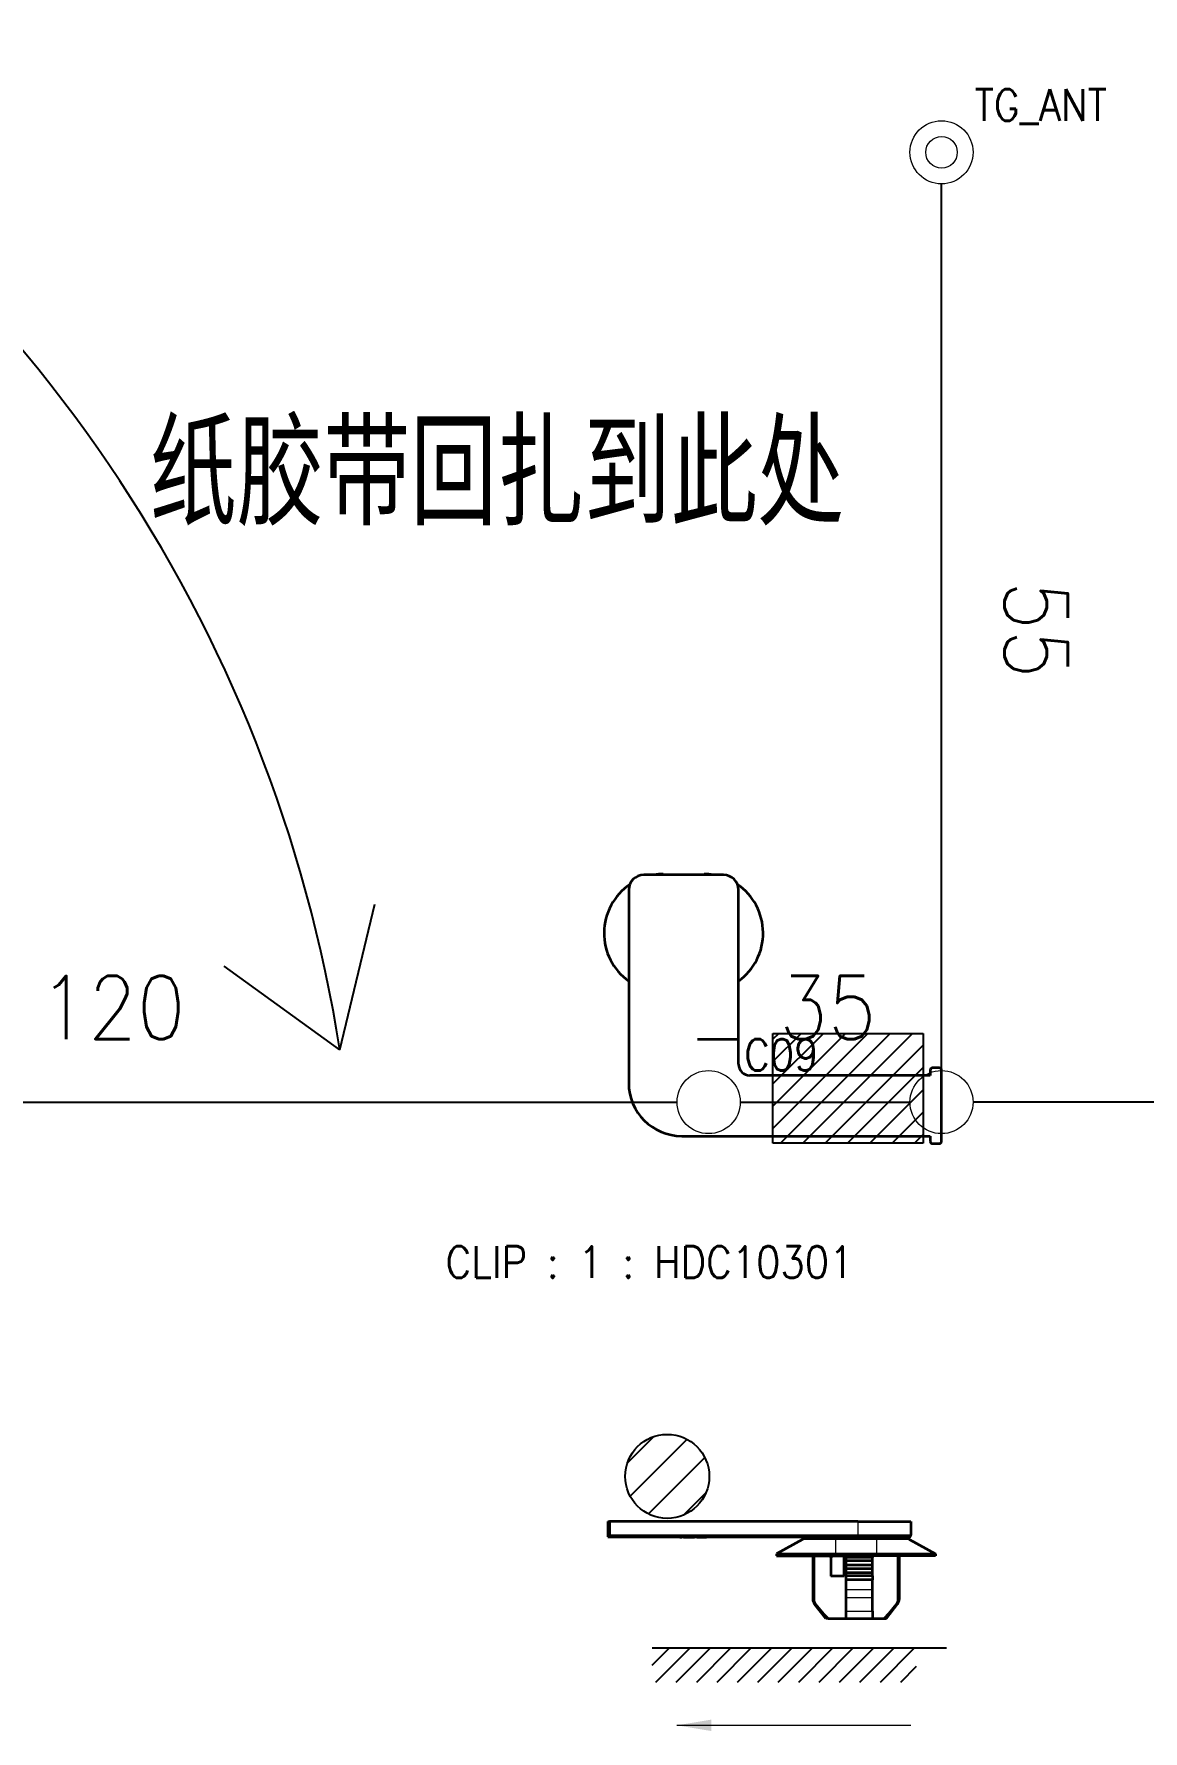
# Model space of a CAD drawing. Header units: inches. Extents: x 47316 to 59086, y 3141 to 11743.
# Drawn here: x 51127.3 to 51215.2, y 4811.2 to 4945.7 of the extents above; entities that cross this region are included whole.
import ezdxf

# ---------------------------------------------------------------- set-up
doc = ezdxf.new("R2010")
doc.units = ezdxf.units.IN
doc.header["$MEASUREMENT"] = 0
doc.layers.add('_BLACK_HOLE', color=7, linetype='Continuous')
doc.styles.add('MtX_SimSun', font='')
doc.styles.get("Standard").update_dxf_attribs({"font": ''})
doc.styles.get('MtX_SimSun').set_extended_font_data('SimSun')
doc.styles.get('Standard').set_extended_font_data('SimSun')
doc.linetypes.add('_VH_OTCON', pattern='A,0.0001,[7,VeSys.shx,S=0.1,R=0,X=0,Y=0],-0.4,[7,VeSys.shx,S=0.1,R=0,X=0,Y=0],-0.4,["X",Standard,S=1,R=0,X=-0.5,Y=-0.5],-0.0001,[7,VeSys.shx,S=0.1,R=0,X=0,Y=0],-0.4', length=1.2002)

msp = doc.modelspace()

# ---------------------------------------------------------------- linework, layer by layer
at = {"lineweight": -3}
for q in [(51154.34, 4876.71), (51142.39, 4871.81)]:
    msp.add_line((51151.56, 4865.18), q, dxfattribs=at)
at = {"lineweight": 30}
msp.add_line((51172.8, 4827.78, 0), (51172.92, 4827.78, 0), dxfattribs=at)
at = {"lineweight": -3}
msp.add_arc((51038.96, 4847.56), 113.97, 8.8935, 59.4226, dxfattribs=at)
at = {"layer": '_BLACK_HOLE', "linetype": '_VH_OTCON', "lineweight": -3, "ltscale": 5}
for p, q in [((51199.22, 4863.53), (51199.22, 4933.8)), ((51087.53, 4861.03), (51178.27, 4861.03)), ((51183.27, 4861.03), (51196.72, 4861.03)), ((51312.14, 4861.03), (51201.72, 4861.03))]:
    msp.add_line(p, q, dxfattribs=at)
at = {"layer": '_BLACK_HOLE', "lineweight": 35, "ltscale": 0.2625}
msp.add_line((51181.94, 4879.04), (51175.64, 4879.04), dxfattribs=at)
at = {"layer": '_BLACK_HOLE', "lineweight": 13, "ltscale": 0.0025}
for p, q in [((51177.17, 4879.04), (51177.17, 4879.1)), ((51183.14, 4865.95), (51183.14, 4866.01))]:
    msp.add_line(p, q, dxfattribs=at)
at = {"layer": '_BLACK_HOLE', "lineweight": 35}
for p, q in [((51174.44, 4877.84), (51174.44, 4862.54)), ((51183.14, 4864.04), (51183.14, 4877.84)), ((51198.32, 4863.14), (51184.04, 4863.14)), ((51178.64, 4858.34), (51198.32, 4858.34)), ((51192.6, 4827.78, 0), (51172.92, 4827.78, 0)), ((51172.8, 4826.58, 0), (51192.6, 4826.58, 0)), ((51189.23, 4821.25, 0), (51189.91, 4820.45, 0)), ((51189.91, 4820.45, 0), (51190.23, 4820.1, 0)), ((51194.67, 4820.1, 0), (51195.06, 4820.53, 0)), ((51195.06, 4820.53, 0), (51195.66, 4821.25, 0))]:
    msp.add_line(p, q, dxfattribs=at)
at = {"layer": '_BLACK_HOLE', "lineweight": 35, "ltscale": 0.135}
for p, q in [((51179.9, 4866.01), (51183.14, 4866.01)), ((51190.83, 4825.23, 0), (51194.07, 4825.23, 0)), ((51194.07, 4825.08, 0), (51190.83, 4825.08, 0))]:
    msp.add_line(p, q, dxfattribs=at)
at = {"layer": '_BLACK_HOLE'}
for p, q in [((51193.39, 4866.47), (51185.86, 4858.94)), ((51191.62, 4866.47), (51185.86, 4860.7)), ((51189.86, 4866.47), (51185.86, 4862.47)), ((51188.09, 4866.47), (51185.86, 4864.24)), ((51186.32, 4866.47), (51185.86, 4866.01)), ((51185.86, 4857.78), (51185.86, 4866.47)), ((51185.86, 4866.47), (51197.76, 4866.47)), ((51195.16, 4866.47), (51186.47, 4857.78)), ((51196.93, 4866.47), (51188.24, 4857.78)), ((51197.76, 4866.47), (51197.76, 4857.78)), ((51197.76, 4865.54), (51190.01, 4857.78)), ((51197.76, 4863.77), (51191.77, 4857.78)), ((51197.76, 4862), (51193.54, 4857.78)), ((51197.76, 4860.24), (51195.31, 4857.78)), ((51197.76, 4858.47), (51197.08, 4857.78)), ((51197.76, 4857.78), (51185.86, 4857.78)), ((51176.31, 4816.4, 0), (51177.68, 4817.77, 0)), ((51176.31, 4817.77, 0), (51199.61, 4817.77, 0)), ((51176.6, 4815.07, 0), (51179.3, 4817.77, 0)), ((51178.21, 4815.07, 0), (51180.92, 4817.77, 0)), ((51179.83, 4815.07, 0), (51182.53, 4817.77, 0)), ((51181.45, 4815.07, 0), (51184.15, 4817.77, 0)), ((51183.06, 4815.07, 0), (51185.77, 4817.77, 0)), ((51184.68, 4815.07, 0), (51187.38, 4817.77, 0)), ((51186.29, 4815.07, 0), (51189, 4817.77, 0)), ((51187.91, 4815.07, 0), (51190.61, 4817.77, 0)), ((51189.53, 4815.07, 0), (51192.23, 4817.77, 0)), ((51191.14, 4815.07, 0), (51193.85, 4817.77, 0)), ((51192.76, 4815.07, 0), (51195.46, 4817.77, 0)), ((51194.38, 4815.07, 0), (51197.08, 4817.77, 0)), ((51195.99, 4815.07, 0), (51197.25, 4816.33, 0))]:
    msp.add_line(p, q, dxfattribs=at)
at = {"layer": '_BLACK_HOLE', "lineweight": 35, "ltscale": 0.0175}
for p, q in [((51198.32, 4863.56), (51198.32, 4863.14)), ((51198.32, 4858.34), (51198.32, 4857.92))]:
    msp.add_line(p, q, dxfattribs=at)
at = {"layer": '_BLACK_HOLE', "lineweight": 35, "ltscale": 0.0225}
for p, q in [((51199.04, 4863.74), (51198.5, 4863.74)), ((51198.5, 4857.74), (51199.04, 4857.74))]:
    msp.add_line(p, q, dxfattribs=at)
at = {"layer": '_BLACK_HOLE', "lineweight": 35, "ltscale": 0.235}
msp.add_line((51199.22, 4857.92), (51199.22, 4863.56), dxfattribs=at)
at = {"layer": '_BLACK_HOLE', "lineweight": -3}
for p, q in [((51176.42, 4834.53, 0), (51174.34, 4832.44, 0)), ((51179.07, 4834.31, 0), (51174.55, 4829.8, 0)), ((51180.48, 4832.86, 0), (51176.01, 4828.39, 0)), ((51180.57, 4830.09, 0), (51178.77, 4828.29, 0))]:
    msp.add_line(p, q, dxfattribs=at)
at = {"layer": '_BLACK_HOLE', "lineweight": 35, "ltscale": 0.045}
for p, q in [((51172.8, 4827.78, 0), (51172.8, 4826.58, 0)), ((51172.92, 4827.78, 0), (51172.92, 4826.7, 0)), ((51196.8, 4827.78, 0), (51196.8, 4826.7, 0)), ((51191.52, 4823.46, 0), (51190.44, 4823.46, 0))]:
    msp.add_line(p, q, dxfattribs=at)
at = {"layer": '_BLACK_HOLE', "lineweight": 35, "ltscale": 0.175}
msp.add_line((51192.6, 4827.78, 0), (51196.8, 4827.78, 0), dxfattribs=at)
at = {"layer": '_BLACK_HOLE', "lineweight": 13, "ltscale": 0.045}
msp.add_line((51192.6, 4827.78, 0), (51192.6, 4826.7, 0), dxfattribs=at)
at = {"layer": '_BLACK_HOLE', "lineweight": 13}
msp.add_line((51192.6, 4826.7, 0), (51172.92, 4826.7, 0), dxfattribs=at)
at = {"layer": '_BLACK_HOLE', "lineweight": 35, "ltscale": 0.0025}
for p, q in [((51178.49, 4826.52, 0), (51178.49, 4826.58, 0)), ((51178.49, 4826.52, 0), (51178.49, 4826.58, 0)), ((51178.5, 4826.52, 0), (51178.5, 4826.58, 0)), ((51178.5, 4826.52, 0), (51178.5, 4826.58, 0)), ((51178.51, 4826.52, 0), (51178.51, 4826.58, 0)), ((51178.52, 4826.52, 0), (51178.52, 4826.58, 0)), ((51178.53, 4826.52, 0), (51178.53, 4826.58, 0)), ((51178.54, 4826.52, 0), (51178.54, 4826.58, 0)), ((51178.55, 4826.52, 0), (51178.55, 4826.58, 0)), ((51178.56, 4826.52, 0), (51178.56, 4826.58, 0)), ((51178.57, 4826.52, 0), (51178.57, 4826.58, 0)), ((51178.59, 4826.52, 0), (51178.59, 4826.58, 0)), ((51178.6, 4826.52, 0), (51178.6, 4826.58, 0)), ((51178.61, 4826.52, 0), (51178.61, 4826.58, 0)), ((51178.62, 4826.52, 0), (51178.62, 4826.58, 0)), ((51178.63, 4826.52, 0), (51178.63, 4826.58, 0)), ((51178.63, 4826.52, 0), (51178.63, 4826.58, 0)), ((51178.64, 4826.52, 0), (51178.64, 4826.58, 0)), ((51178.65, 4826.52, 0), (51178.65, 4826.58, 0)), ((51178.65, 4826.52, 0), (51178.65, 4826.58, 0)), ((51178.65, 4826.52, 0), (51178.65, 4826.58, 0)), ((51178.78, 4826.58, 0), (51178.78, 4826.52, 0)), ((51178.78, 4826.58, 0), (51178.78, 4826.52, 0)), ((51178.78, 4826.58, 0), (51178.78, 4826.52, 0)), ((51178.78, 4826.58, 0), (51178.78, 4826.52, 0)), ((51178.78, 4826.58, 0), (51178.78, 4826.52, 0)), ((51178.79, 4826.58, 0), (51178.79, 4826.52, 0)), ((51178.79, 4826.58, 0), (51178.79, 4826.52, 0)), ((51178.79, 4826.58, 0), (51178.79, 4826.52, 0)), ((51178.79, 4826.58, 0), (51178.79, 4826.52, 0)), ((51178.8, 4826.58, 0), (51178.8, 4826.52, 0)), ((51178.8, 4826.58, 0), (51178.8, 4826.52, 0)), ((51178.8, 4826.58, 0), (51178.8, 4826.52, 0)), ((51178.81, 4826.58, 0), (51178.81, 4826.52, 0)), ((51178.81, 4826.58, 0), (51178.81, 4826.52, 0)), ((51178.81, 4826.58, 0), (51178.81, 4826.52, 0)), ((51178.82, 4826.58, 0), (51178.82, 4826.52, 0)), ((51178.82, 4826.58, 0), (51178.82, 4826.52, 0)), ((51178.83, 4826.58, 0), (51178.83, 4826.52, 0)), ((51178.84, 4826.58, 0), (51178.84, 4826.52, 0)), ((51178.84, 4826.58, 0), (51178.84, 4826.52, 0)), ((51178.85, 4826.58, 0), (51178.85, 4826.52, 0)), ((51178.85, 4826.58, 0), (51178.85, 4826.52, 0)), ((51178.86, 4826.58, 0), (51178.86, 4826.52, 0)), ((51178.87, 4826.58, 0), (51178.87, 4826.52, 0)), ((51178.88, 4826.58, 0), (51178.88, 4826.52, 0)), ((51178.88, 4826.58, 0), (51178.88, 4826.52, 0)), ((51178.89, 4826.52, 0), (51178.89, 4826.58, 0)), ((51178.9, 4826.58, 0), (51178.9, 4826.52, 0)), ((51178.91, 4826.58, 0), (51178.91, 4826.52, 0)), ((51178.92, 4826.52, 0), (51178.92, 4826.58, 0)), ((51178.93, 4826.58, 0), (51178.93, 4826.52, 0)), ((51178.94, 4826.58, 0), (51178.94, 4826.52, 0)), ((51178.95, 4826.52, 0), (51178.95, 4826.58, 0)), ((51178.96, 4826.58, 0), (51178.96, 4826.52, 0)), ((51178.97, 4826.58, 0), (51178.97, 4826.52, 0)), ((51178.98, 4826.52, 0), (51178.98, 4826.58, 0)), ((51178.99, 4826.52, 0), (51178.99, 4826.58, 0)), ((51179, 4826.58, 0), (51179, 4826.52, 0)), ((51179.01, 4826.58, 0), (51179.01, 4826.52, 0)), ((51179.02, 4826.52, 0), (51179.02, 4826.58, 0)), ((51179.03, 4826.58, 0), (51179.03, 4826.52, 0)), ((51179.04, 4826.52, 0), (51179.04, 4826.58, 0)), ((51179.06, 4826.58, 0), (51179.06, 4826.52, 0)), ((51179.07, 4826.52, 0), (51179.07, 4826.58, 0)), ((51179.08, 4826.58, 0), (51179.08, 4826.52, 0)), ((51179.09, 4826.52, 0), (51179.09, 4826.58, 0)), ((51179.11, 4826.58, 0), (51179.11, 4826.52, 0)), ((51179.12, 4826.58, 0), (51179.12, 4826.52, 0)), ((51179.13, 4826.58, 0), (51179.13, 4826.52, 0)), ((51179.15, 4826.52, 0), (51179.15, 4826.58, 0)), ((51179.16, 4826.58, 0), (51179.16, 4826.52, 0)), ((51179.18, 4826.58, 0), (51179.18, 4826.52, 0)), ((51179.19, 4826.58, 0), (51179.19, 4826.52, 0)), ((51179.2, 4826.58, 0), (51179.2, 4826.52, 0)), ((51179.22, 4826.58, 0), (51179.22, 4826.52, 0)), ((51179.22, 4826.58, 0), (51179.22, 4826.52, 0)), ((51179.24, 4826.58, 0), (51179.24, 4826.52, 0)), ((51179.25, 4826.58, 0), (51179.25, 4826.52, 0)), ((51179.26, 4826.52, 0), (51179.26, 4826.58, 0)), ((51179.28, 4826.58, 0), (51179.28, 4826.52, 0)), ((51179.29, 4826.58, 0), (51179.29, 4826.52, 0)), ((51179.31, 4826.52, 0), (51179.31, 4826.58, 0)), ((51179.32, 4826.52, 0), (51179.32, 4826.58, 0)), ((51179.33, 4826.52, 0), (51179.33, 4826.58, 0)), ((51179.34, 4826.58, 0), (51179.34, 4826.52, 0)), ((51179.36, 4826.52, 0), (51179.36, 4826.58, 0)), ((51179.37, 4826.58, 0), (51179.37, 4826.52, 0)), ((51179.38, 4826.52, 0), (51179.38, 4826.58, 0)), ((51179.39, 4826.52, 0), (51179.39, 4826.58, 0)), ((51179.41, 4826.58, 0), (51179.41, 4826.52, 0)), ((51179.42, 4826.58, 0), (51179.42, 4826.52, 0)), ((51179.43, 4826.52, 0), (51179.43, 4826.58, 0)), ((51179.44, 4826.58, 0), (51179.44, 4826.52, 0)), ((51179.45, 4826.52, 0), (51179.45, 4826.58, 0)), ((51179.46, 4826.58, 0), (51179.46, 4826.52, 0)), ((51179.47, 4826.52, 0), (51179.47, 4826.58, 0)), ((51179.48, 4826.58, 0), (51179.48, 4826.52, 0)), ((51179.49, 4826.52, 0), (51179.49, 4826.58, 0)), ((51179.5, 4826.58, 0), (51179.5, 4826.52, 0)), ((51179.51, 4826.58, 0), (51179.51, 4826.52, 0)), ((51179.52, 4826.52, 0), (51179.52, 4826.58, 0)), ((51179.53, 4826.58, 0), (51179.53, 4826.52, 0)), ((51179.54, 4826.58, 0), (51179.54, 4826.52, 0)), ((51179.54, 4826.58, 0), (51179.54, 4826.52, 0)), ((51179.55, 4826.58, 0), (51179.55, 4826.52, 0)), ((51179.56, 4826.52, 0), (51179.56, 4826.58, 0)), ((51179.57, 4826.58, 0), (51179.57, 4826.52, 0)), ((51179.58, 4826.58, 0), (51179.58, 4826.52, 0)), ((51179.58, 4826.58, 0), (51179.58, 4826.52, 0)), ((51179.59, 4826.58, 0), (51179.59, 4826.52, 0)), ((51179.59, 4826.58, 0), (51179.59, 4826.52, 0)), ((51179.6, 4826.58, 0), (51179.6, 4826.52, 0)), ((51179.61, 4826.58, 0), (51179.61, 4826.52, 0)), ((51179.61, 4826.58, 0), (51179.61, 4826.52, 0)), ((51179.62, 4826.58, 0), (51179.62, 4826.52, 0)), ((51179.62, 4826.58, 0), (51179.62, 4826.52, 0)), ((51179.63, 4826.58, 0), (51179.63, 4826.52, 0)), ((51179.63, 4826.58, 0), (51179.63, 4826.52, 0)), ((51179.63, 4826.58, 0), (51179.63, 4826.52, 0)), ((51179.64, 4826.58, 0), (51179.64, 4826.52, 0)), ((51179.64, 4826.58, 0), (51179.64, 4826.52, 0)), ((51179.64, 4826.58, 0), (51179.64, 4826.52, 0)), ((51179.65, 4826.58, 0), (51179.65, 4826.52, 0)), ((51179.65, 4826.58, 0), (51179.65, 4826.52, 0)), ((51179.65, 4826.58, 0), (51179.65, 4826.52, 0)), ((51179.65, 4826.58, 0), (51179.65, 4826.52, 0)), ((51179.65, 4826.58, 0), (51179.65, 4826.52, 0)), ((51179.65, 4826.58, 0), (51179.65, 4826.52, 0)), ((51179.65, 4826.58, 0), (51179.65, 4826.52, 0)), ((51179.83, 4826.52, 0), (51179.83, 4826.58, 0)), ((51179.97, 4826.52, 0), (51179.97, 4826.58, 0)), ((51180.44, 4826.58, 0), (51180.44, 4826.52, 0)), ((51180.45, 4826.58, 0), (51180.45, 4826.52, 0)), ((51180.45, 4826.58, 0), (51180.45, 4826.52, 0)), ((51180.46, 4826.58, 0), (51180.46, 4826.52, 0)), ((51180.47, 4826.58, 0), (51180.47, 4826.52, 0)), ((51180.47, 4826.52, 0), (51180.47, 4826.58, 0)), ((51180.59, 4826.52, 0), (51180.59, 4826.58, 0))]:
    msp.add_line(p, q, dxfattribs=at)
at = {"layer": '_BLACK_HOLE', "lineweight": 35, "ltscale": 4.2e-05}
for p, q in [((51178.49, 4826.52, 0), (51178.49, 4826.52, 0)), ((51178.78, 4826.52, 0), (51178.78, 4826.52, 0))]:
    msp.add_line(p, q, dxfattribs=at)
at = {"layer": '_BLACK_HOLE', "lineweight": 35, "ltscale": 0.000141}
msp.add_line((51178.5, 4826.52, 0), (51178.49, 4826.52, 0), dxfattribs=at)
at = {"layer": '_BLACK_HOLE', "lineweight": 35, "ltscale": 0.000233}
for p, q in [((51178.5, 4826.52, 0), (51178.5, 4826.52, 0)), ((51178.84, 4826.52, 0), (51178.83, 4826.52, 0)), ((51179.61, 4826.52, 0), (51179.6, 4826.52, 0))]:
    msp.add_line(p, q, dxfattribs=at)
at = {"layer": '_BLACK_HOLE', "lineweight": 35, "ltscale": 0.000325}
for p, q in [((51178.51, 4826.52, 0), (51178.5, 4826.52, 0)), ((51178.89, 4826.52, 0), (51178.88, 4826.52, 0)), ((51178.9, 4826.52, 0), (51178.89, 4826.52, 0))]:
    msp.add_line(p, q, dxfattribs=at)
at = {"layer": '_BLACK_HOLE', "lineweight": 35, "ltscale": 0.000177}
msp.add_line((51178.52, 4826.52, 0), (51178.51, 4826.52, 0), dxfattribs=at)
at = {"layer": '_BLACK_HOLE', "lineweight": 35, "ltscale": 0.000417}
msp.add_line((51178.53, 4826.52, 0), (51178.52, 4826.52, 0), dxfattribs=at)
at = {"layer": '_BLACK_HOLE', "lineweight": 35, "ltscale": 0.000459}
for p, q in [((51178.54, 4826.52, 0), (51178.53, 4826.52, 0)), ((51179, 4826.52, 0), (51178.99, 4826.52, 0)), ((51179.45, 4826.52, 0), (51179.44, 4826.52, 0))]:
    msp.add_line(p, q, dxfattribs=at)
at = {"layer": '_BLACK_HOLE', "lineweight": 35, "ltscale": 0.000501}
msp.add_line((51178.55, 4826.52, 0), (51178.54, 4826.52, 0), dxfattribs=at)
at = {"layer": '_BLACK_HOLE', "lineweight": 35, "ltscale": 0.000551}
for p, q in [((51178.56, 4826.52, 0), (51178.55, 4826.52, 0)), ((51179.12, 4826.52, 0), (51179.11, 4826.52, 0))]:
    msp.add_line(p, q, dxfattribs=at)
at = {"layer": '_BLACK_HOLE', "lineweight": 35, "ltscale": 0.000403}
msp.add_line((51178.57, 4826.52, 0), (51178.56, 4826.52, 0), dxfattribs=at)
at = {"layer": '_BLACK_HOLE', "lineweight": 35, "ltscale": 0.000579}
for p, q in [((51178.59, 4826.52, 0), (51178.57, 4826.52, 0)), ((51179.16, 4826.52, 0), (51179.15, 4826.52, 0))]:
    msp.add_line(p, q, dxfattribs=at)
at = {"layer": '_BLACK_HOLE', "lineweight": 35, "ltscale": 0.000529}
for p, q in [((51178.6, 4826.52, 0), (51178.59, 4826.52, 0)), ((51179.09, 4826.52, 0), (51179.08, 4826.52, 0))]:
    msp.add_line(p, q, dxfattribs=at)
at = {"layer": '_BLACK_HOLE', "lineweight": 35, "ltscale": 0.000488}
for p, q in [((51178.61, 4826.52, 0), (51178.6, 4826.52, 0)), ((51179.03, 4826.52, 0), (51179.02, 4826.52, 0)), ((51179.42, 4826.52, 0), (51179.41, 4826.52, 0))]:
    msp.add_line(p, q, dxfattribs=at)
at = {"layer": '_BLACK_HOLE', "lineweight": 35, "ltscale": 0.000438}
for p, q in [((51178.62, 4826.52, 0), (51178.61, 4826.52, 0)), ((51178.98, 4826.52, 0), (51178.97, 4826.52, 0)), ((51179.47, 4826.52, 0), (51179.46, 4826.52, 0))]:
    msp.add_line(p, q, dxfattribs=at)
at = {"layer": '_BLACK_HOLE', "lineweight": 35, "ltscale": 0.000226}
for p, q in [((51178.63, 4826.52, 0), (51178.62, 4826.52, 0)), ((51178.83, 4826.52, 0), (51178.82, 4826.52, 0))]:
    msp.add_line(p, q, dxfattribs=at)
at = {"layer": '_BLACK_HOLE', "lineweight": 35, "ltscale": 0.000367}
msp.add_line((51178.63, 4826.52, 0), (51178.63, 4826.52, 0), dxfattribs=at)
at = {"layer": '_BLACK_HOLE', "lineweight": 35, "ltscale": 0.000275}
for p, q in [((51178.64, 4826.52, 0), (51178.63, 4826.52, 0)), ((51179.59, 4826.52, 0), (51179.58, 4826.52, 0))]:
    msp.add_line(p, q, dxfattribs=at)
at = {"layer": '_BLACK_HOLE', "lineweight": 35, "ltscale": 0.000183}
for p, q in [((51178.65, 4826.52, 0), (51178.64, 4826.52, 0)), ((51178.81, 4826.52, 0), (51178.81, 4826.52, 0))]:
    msp.add_line(p, q, dxfattribs=at)
at = {"layer": '_BLACK_HOLE', "lineweight": 35, "ltscale": 8.5e-05}
msp.add_line((51178.65, 4826.52, 0), (51178.65, 4826.52, 0), dxfattribs=at)
at = {"layer": '_BLACK_HOLE', "lineweight": 35, "ltscale": 2.8e-05}
for p, q in [((51178.78, 4826.52, 0), (51178.78, 4826.52, 0)), ((51179.65, 4826.52, 0), (51179.65, 4826.52, 0))]:
    msp.add_line(p, q, dxfattribs=at)
at = {"layer": '_BLACK_HOLE', "lineweight": 35, "ltscale": 5e-05}
msp.add_line((51178.78, 4826.52, 0), (51178.78, 4826.52, 0), dxfattribs=at)
at = {"layer": '_BLACK_HOLE', "lineweight": 35, "ltscale": 7.1e-05}
msp.add_line((51178.78, 4826.52, 0), (51178.78, 4826.52, 0), dxfattribs=at)
at = {"layer": '_BLACK_HOLE', "lineweight": 35, "ltscale": 7.8e-05}
for p, q in [((51178.79, 4826.52, 0), (51178.78, 4826.52, 0)), ((51179.65, 4826.52, 0), (51179.65, 4826.52, 0))]:
    msp.add_line(p, q, dxfattribs=at)
at = {"layer": '_BLACK_HOLE', "lineweight": 35, "ltscale": 9.2e-05}
for p, q in [((51178.79, 4826.52, 0), (51178.79, 4826.52, 0)), ((51179.65, 4826.52, 0), (51179.65, 4826.52, 0))]:
    msp.add_line(p, q, dxfattribs=at)
at = {"layer": '_BLACK_HOLE', "lineweight": 35, "ltscale": 9.9e-05}
msp.add_line((51178.79, 4826.52, 0), (51178.79, 4826.52, 0), dxfattribs=at)
at = {"layer": '_BLACK_HOLE', "lineweight": 35, "ltscale": 0.000113}
for p, q in [((51178.79, 4826.52, 0), (51178.79, 4826.52, 0)), ((51179.64, 4826.52, 0), (51179.64, 4826.52, 0))]:
    msp.add_line(p, q, dxfattribs=at)
at = {"layer": '_BLACK_HOLE', "lineweight": 35, "ltscale": 0.000127}
msp.add_line((51178.8, 4826.52, 0), (51178.79, 4826.52, 0), dxfattribs=at)
at = {"layer": '_BLACK_HOLE', "lineweight": 35, "ltscale": 0.000134}
for p, q in [((51178.8, 4826.52, 0), (51178.8, 4826.52, 0)), ((51179.64, 4826.52, 0), (51179.64, 4826.52, 0))]:
    msp.add_line(p, q, dxfattribs=at)
at = {"layer": '_BLACK_HOLE', "lineweight": 35, "ltscale": 0.000155}
for p, q in [((51178.8, 4826.52, 0), (51178.8, 4826.52, 0)), ((51179.63, 4826.52, 0), (51179.63, 4826.52, 0))]:
    msp.add_line(p, q, dxfattribs=at)
at = {"layer": '_BLACK_HOLE', "lineweight": 35, "ltscale": 0.000163}
msp.add_line((51178.81, 4826.52, 0), (51178.8, 4826.52, 0), dxfattribs=at)
at = {"layer": '_BLACK_HOLE', "lineweight": 35, "ltscale": 0.000169}
for p, q in [((51178.81, 4826.52, 0), (51178.81, 4826.52, 0)), ((51179.63, 4826.52, 0), (51179.63, 4826.52, 0))]:
    msp.add_line(p, q, dxfattribs=at)
at = {"layer": '_BLACK_HOLE', "lineweight": 35, "ltscale": 0.000198}
for p, q in [((51178.82, 4826.52, 0), (51178.81, 4826.52, 0)), ((51179.62, 4826.52, 0), (51179.62, 4826.52, 0))]:
    msp.add_line(p, q, dxfattribs=at)
at = {"layer": '_BLACK_HOLE', "lineweight": 35, "ltscale": 0.000212}
for p, q in [((51178.82, 4826.52, 0), (51178.82, 4826.52, 0)), ((51179.62, 4826.52, 0), (51179.61, 4826.52, 0)), ((51180.47, 4826.52, 0), (51180.47, 4826.52, 0))]:
    msp.add_line(p, q, dxfattribs=at)
at = {"layer": '_BLACK_HOLE', "lineweight": 35, "ltscale": 0.00024}
for p, q in [((51178.84, 4826.52, 0), (51178.84, 4826.52, 0)), ((51180.47, 4826.52, 0), (51180.46, 4826.52, 0))]:
    msp.add_line(p, q, dxfattribs=at)
at = {"layer": '_BLACK_HOLE', "lineweight": 35, "ltscale": 0.000261}
for p, q in [((51178.85, 4826.52, 0), (51178.84, 4826.52, 0)), ((51179.59, 4826.52, 0), (51179.59, 4826.52, 0)), ((51180.46, 4826.52, 0), (51180.45, 4826.52, 0))]:
    msp.add_line(p, q, dxfattribs=at)
at = {"layer": '_BLACK_HOLE', "lineweight": 35, "ltscale": 0.000269}
msp.add_line((51178.85, 4826.52, 0), (51178.85, 4826.52, 0), dxfattribs=at)
at = {"layer": '_BLACK_HOLE', "lineweight": 35, "ltscale": 0.000282}
for p, q in [((51178.86, 4826.52, 0), (51178.85, 4826.52, 0)), ((51179.58, 4826.52, 0), (51179.58, 4826.52, 0))]:
    msp.add_line(p, q, dxfattribs=at)
at = {"layer": '_BLACK_HOLE', "lineweight": 35, "ltscale": 0.000297}
msp.add_line((51178.87, 4826.52, 0), (51178.86, 4826.52, 0), dxfattribs=at)
at = {"layer": '_BLACK_HOLE', "lineweight": 35, "ltscale": 0.000304}
for p, q in [((51178.88, 4826.52, 0), (51178.87, 4826.52, 0)), ((51179.58, 4826.52, 0), (51179.57, 4826.52, 0))]:
    msp.add_line(p, q, dxfattribs=at)
at = {"layer": '_BLACK_HOLE', "lineweight": 35, "ltscale": 0.000318}
for p, q in [((51178.88, 4826.52, 0), (51178.88, 4826.52, 0)), ((51180.45, 4826.52, 0), (51180.44, 4826.52, 0))]:
    msp.add_line(p, q, dxfattribs=at)
at = {"layer": '_BLACK_HOLE', "lineweight": 35, "ltscale": 0.000374}
msp.add_line((51178.91, 4826.52, 0), (51178.9, 4826.52, 0), dxfattribs=at)
at = {"layer": '_BLACK_HOLE', "lineweight": 35, "ltscale": 0.000381}
for p, q in [((51178.92, 4826.52, 0), (51178.91, 4826.52, 0)), ((51179.53, 4826.52, 0), (51179.52, 4826.52, 0))]:
    msp.add_line(p, q, dxfattribs=at)
at = {"layer": '_BLACK_HOLE', "lineweight": 35, "ltscale": 0.000396}
for p, q in [((51178.93, 4826.52, 0), (51178.92, 4826.52, 0)), ((51179.52, 4826.52, 0), (51179.51, 4826.52, 0))]:
    msp.add_line(p, q, dxfattribs=at)
at = {"layer": '_BLACK_HOLE', "lineweight": 35, "ltscale": 0.000402}
msp.add_line((51178.94, 4826.52, 0), (51178.93, 4826.52, 0), dxfattribs=at)
at = {"layer": '_BLACK_HOLE', "lineweight": 35, "ltscale": 0.00041}
for p, q in [((51178.95, 4826.52, 0), (51178.94, 4826.52, 0)), ((51179.5, 4826.52, 0), (51179.49, 4826.52, 0))]:
    msp.add_line(p, q, dxfattribs=at)
at = {"layer": '_BLACK_HOLE', "lineweight": 35, "ltscale": 0.000423}
msp.add_line((51178.96, 4826.52, 0), (51178.95, 4826.52, 0), dxfattribs=at)
at = {"layer": '_BLACK_HOLE', "lineweight": 35, "ltscale": 0.000431}
msp.add_line((51178.97, 4826.52, 0), (51178.96, 4826.52, 0), dxfattribs=at)
at = {"layer": '_BLACK_HOLE', "lineweight": 35, "ltscale": 0.000445}
for p, q in [((51178.99, 4826.52, 0), (51178.98, 4826.52, 0)), ((51179.46, 4826.52, 0), (51179.45, 4826.52, 0))]:
    msp.add_line(p, q, dxfattribs=at)
at = {"layer": '_BLACK_HOLE', "lineweight": 35, "ltscale": 0.000466}
for p, q in [((51179.01, 4826.52, 0), (51179, 4826.52, 0)), ((51179.44, 4826.52, 0), (51179.43, 4826.52, 0))]:
    msp.add_line(p, q, dxfattribs=at)
at = {"layer": '_BLACK_HOLE', "lineweight": 35, "ltscale": 0.000473}
for p, q in [((51179.02, 4826.52, 0), (51179.01, 4826.52, 0)), ((51179.43, 4826.52, 0), (51179.42, 4826.52, 0))]:
    msp.add_line(p, q, dxfattribs=at)
at = {"layer": '_BLACK_HOLE', "lineweight": 35, "ltscale": 0.000494}
msp.add_line((51179.04, 4826.52, 0), (51179.03, 4826.52, 0), dxfattribs=at)
at = {"layer": '_BLACK_HOLE', "lineweight": 35, "ltscale": 0.000508}
for p, q in [((51179.06, 4826.52, 0), (51179.04, 4826.52, 0)), ((51179.07, 4826.52, 0), (51179.06, 4826.52, 0))]:
    msp.add_line(p, q, dxfattribs=at)
at = {"layer": '_BLACK_HOLE', "lineweight": 35, "ltscale": 0.000523}
msp.add_line((51179.08, 4826.52, 0), (51179.07, 4826.52, 0), dxfattribs=at)
at = {"layer": '_BLACK_HOLE', "lineweight": 35, "ltscale": 0.000544}
for p, q in [((51179.11, 4826.52, 0), (51179.09, 4826.52, 0)), ((51179.33, 4826.52, 0), (51179.32, 4826.52, 0)), ((51179.34, 4826.52, 0), (51179.33, 4826.52, 0))]:
    msp.add_line(p, q, dxfattribs=at)
at = {"layer": '_BLACK_HOLE', "lineweight": 35, "ltscale": 0.000558}
for p, q in [((51179.13, 4826.52, 0), (51179.12, 4826.52, 0)), ((51179.32, 4826.52, 0), (51179.31, 4826.52, 0))]:
    msp.add_line(p, q, dxfattribs=at)
at = {"layer": '_BLACK_HOLE', "lineweight": 35, "ltscale": 0.000565}
msp.add_line((51179.15, 4826.52, 0), (51179.13, 4826.52, 0), dxfattribs=at)
at = {"layer": '_BLACK_HOLE', "lineweight": 35, "ltscale": 0.000586}
for p, q in [((51179.18, 4826.52, 0), (51179.16, 4826.52, 0)), ((51179.28, 4826.52, 0), (51179.26, 4826.52, 0))]:
    msp.add_line(p, q, dxfattribs=at)
at = {"layer": '_BLACK_HOLE', "lineweight": 35, "ltscale": 0.000593}
for p, q in [((51179.19, 4826.52, 0), (51179.18, 4826.52, 0)), ((51179.26, 4826.52, 0), (51179.25, 4826.52, 0))]:
    msp.add_line(p, q, dxfattribs=at)
at = {"layer": '_BLACK_HOLE', "lineweight": 35, "ltscale": 0.000607}
msp.add_line((51179.2, 4826.52, 0), (51179.19, 4826.52, 0), dxfattribs=at)
at = {"layer": '_BLACK_HOLE', "lineweight": 35, "ltscale": 0.000615}
for p, q in [((51179.22, 4826.52, 0), (51179.2, 4826.52, 0)), ((51179.24, 4826.52, 0), (51179.22, 4826.52, 0))]:
    msp.add_line(p, q, dxfattribs=at)
at = {"layer": '_BLACK_HOLE', "lineweight": 35, "ltscale": 6.3e-05}
for p, q in [((51179.22, 4826.52, 0), (51179.22, 4826.52, 0)), ((51179.65, 4826.52, 0), (51179.65, 4826.52, 0))]:
    msp.add_line(p, q, dxfattribs=at)
at = {"layer": '_BLACK_HOLE', "lineweight": 35, "ltscale": 0.0006}
msp.add_line((51179.25, 4826.52, 0), (51179.24, 4826.52, 0), dxfattribs=at)
at = {"layer": '_BLACK_HOLE', "lineweight": 35, "ltscale": 0.000572}
for p, q in [((51179.29, 4826.52, 0), (51179.28, 4826.52, 0)), ((51179.31, 4826.52, 0), (51179.29, 4826.52, 0))]:
    msp.add_line(p, q, dxfattribs=at)
at = {"layer": '_BLACK_HOLE', "lineweight": 35, "ltscale": 0.00053}
msp.add_line((51179.36, 4826.52, 0), (51179.34, 4826.52, 0), dxfattribs=at)
at = {"layer": '_BLACK_HOLE', "lineweight": 35, "ltscale": 0.000515}
for p, q in [((51179.37, 4826.52, 0), (51179.36, 4826.52, 0)), ((51179.38, 4826.52, 0), (51179.37, 4826.52, 0))]:
    msp.add_line(p, q, dxfattribs=at)
at = {"layer": '_BLACK_HOLE', "lineweight": 35, "ltscale": 0.000502}
msp.add_line((51179.39, 4826.52, 0), (51179.38, 4826.52, 0), dxfattribs=at)
at = {"layer": '_BLACK_HOLE', "lineweight": 35, "ltscale": 0.000487}
msp.add_line((51179.41, 4826.52, 0), (51179.39, 4826.52, 0), dxfattribs=at)
at = {"layer": '_BLACK_HOLE', "lineweight": 35, "ltscale": 0.000424}
for p, q in [((51179.48, 4826.52, 0), (51179.47, 4826.52, 0)), ((51179.49, 4826.52, 0), (51179.48, 4826.52, 0))]:
    msp.add_line(p, q, dxfattribs=at)
at = {"layer": '_BLACK_HOLE', "lineweight": 35, "ltscale": 0.000395}
msp.add_line((51179.51, 4826.52, 0), (51179.5, 4826.52, 0), dxfattribs=at)
at = {"layer": '_BLACK_HOLE', "lineweight": 35, "ltscale": 0.000205}
msp.add_line((51179.54, 4826.52, 0), (51179.53, 4826.52, 0), dxfattribs=at)
at = {"layer": '_BLACK_HOLE', "lineweight": 35, "ltscale": 0.000353}
msp.add_line((51179.54, 4826.52, 0), (51179.54, 4826.52, 0), dxfattribs=at)
at = {"layer": '_BLACK_HOLE', "lineweight": 35, "ltscale": 0.000339}
msp.add_line((51179.55, 4826.52, 0), (51179.54, 4826.52, 0), dxfattribs=at)
at = {"layer": '_BLACK_HOLE', "lineweight": 35, "ltscale": 0.000332}
msp.add_line((51179.56, 4826.52, 0), (51179.55, 4826.52, 0), dxfattribs=at)
at = {"layer": '_BLACK_HOLE', "lineweight": 35, "ltscale": 0.000311}
msp.add_line((51179.57, 4826.52, 0), (51179.56, 4826.52, 0), dxfattribs=at)
at = {"layer": '_BLACK_HOLE', "lineweight": 35, "ltscale": 0.000254}
msp.add_line((51179.6, 4826.52, 0), (51179.59, 4826.52, 0), dxfattribs=at)
at = {"layer": '_BLACK_HOLE', "lineweight": 35, "ltscale": 0.000219}
msp.add_line((51179.61, 4826.52, 0), (51179.61, 4826.52, 0), dxfattribs=at)
at = {"layer": '_BLACK_HOLE', "lineweight": 35, "ltscale": 0.000184}
msp.add_line((51179.63, 4826.52, 0), (51179.62, 4826.52, 0), dxfattribs=at)
at = {"layer": '_BLACK_HOLE', "lineweight": 35, "ltscale": 0.000142}
msp.add_line((51179.64, 4826.52, 0), (51179.63, 4826.52, 0), dxfattribs=at)
at = {"layer": '_BLACK_HOLE', "lineweight": 35, "ltscale": 0.000106}
msp.add_line((51179.65, 4826.52, 0), (51179.64, 4826.52, 0), dxfattribs=at)
at = {"layer": '_BLACK_HOLE', "lineweight": 35, "ltscale": 5.6e-05}
msp.add_line((51179.65, 4826.52, 0), (51179.65, 4826.52, 0), dxfattribs=at)
at = {"layer": '_BLACK_HOLE', "lineweight": 35, "ltscale": 3.5e-05}
msp.add_line((51179.65, 4826.52, 0), (51179.65, 4826.52, 0), dxfattribs=at)
at = {"layer": '_BLACK_HOLE', "lineweight": 35, "ltscale": 0.00589}
msp.add_line((51179.97, 4826.52, 0), (51179.83, 4826.52, 0), dxfattribs=at)
at = {"layer": '_BLACK_HOLE', "lineweight": 35, "ltscale": 0.019344}
msp.add_line((51180.44, 4826.52, 0), (51179.97, 4826.52, 0), dxfattribs=at)
at = {"layer": '_BLACK_HOLE', "lineweight": 35, "ltscale": 0.00029}
msp.add_line((51180.45, 4826.52, 0), (51180.45, 4826.52, 0), dxfattribs=at)
at = {"layer": '_BLACK_HOLE', "lineweight": 35, "ltscale": 0.004915}
msp.add_line((51180.59, 4826.52, 0), (51180.47, 4826.52, 0), dxfattribs=at)
at = {"layer": '_BLACK_HOLE', "lineweight": 35, "ltscale": 0.098299}
for p, q in [((51188.21, 4826.36, 0), (51186.15, 4825.23, 0)), ((51196.68, 4826.36, 0), (51198.75, 4825.23, 0))]:
    msp.add_line(p, q, dxfattribs=at)
at = {"layer": '_BLACK_HOLE', "lineweight": 13, "ltscale": 0.108843}
msp.add_line((51190.83, 4826.36, 0), (51188.21, 4826.36, 0), dxfattribs=at)
at = {"layer": '_BLACK_HOLE', "lineweight": 35, "ltscale": 0.004542}
for p, q in [((51188.28, 4826.47, 0), (51188.28, 4826.58, 0)), ((51196.62, 4826.47, 0), (51196.62, 4826.58, 0))]:
    msp.add_line(p, q, dxfattribs=at)
at = {"layer": '_BLACK_HOLE', "lineweight": 13, "ltscale": 0.10625}
msp.add_line((51190.83, 4826.47, 0), (51188.28, 4826.47, 0), dxfattribs=at)
at = {"layer": '_BLACK_HOLE', "lineweight": 13, "ltscale": 0.004542}
for p, q in [((51190.83, 4826.47, 0), (51190.83, 4826.58, 0)), ((51194.07, 4826.58, 0), (51194.07, 4826.47, 0))]:
    msp.add_line(p, q, dxfattribs=at)
at = {"layer": '_BLACK_HOLE', "lineweight": 13, "ltscale": 0.135}
for p, q in [((51194.07, 4826.47, 0), (51190.83, 4826.47, 0)), ((51194.07, 4826.36, 0), (51190.83, 4826.36, 0))]:
    msp.add_line(p, q, dxfattribs=at)
at = {"layer": '_BLACK_HOLE', "lineweight": 13, "ltscale": 0.004383}
for p, q in [((51190.83, 4826.47, 0), (51190.83, 4826.36, 0)), ((51194.07, 4826.47, 0), (51194.07, 4826.36, 0))]:
    msp.add_line(p, q, dxfattribs=at)
at = {"layer": '_BLACK_HOLE', "lineweight": 13, "ltscale": 0.047326}
for p, q in [((51190.83, 4826.36, 0), (51190.83, 4825.23, 0)), ((51194.07, 4826.36, 0), (51194.07, 4825.23, 0))]:
    msp.add_line(p, q, dxfattribs=at)
at = {"layer": '_BLACK_HOLE', "lineweight": 13, "ltscale": 0.175}
msp.add_line((51196.8, 4826.7, 0), (51192.6, 4826.7, 0), dxfattribs=at)
at = {"layer": '_BLACK_HOLE', "lineweight": 13, "ltscale": 0.005}
msp.add_line((51192.6, 4826.7, 0), (51192.6, 4826.58, 0), dxfattribs=at)
at = {"layer": '_BLACK_HOLE', "lineweight": 35, "ltscale": 0.17}
msp.add_line((51192.6, 4826.58, 0), (51196.68, 4826.58, 0), dxfattribs=at)
at = {"layer": '_BLACK_HOLE', "lineweight": 13, "ltscale": 0.00078}
msp.add_line((51194.09, 4826.47, 0), (51194.07, 4826.47, 0), dxfattribs=at)
at = {"layer": '_BLACK_HOLE', "lineweight": 13, "ltscale": 0.0008}
msp.add_line((51194.09, 4826.36, 0), (51194.07, 4826.36, 0), dxfattribs=at)
at = {"layer": '_BLACK_HOLE', "lineweight": 13, "ltscale": 0.10547}
msp.add_line((51196.62, 4826.47, 0), (51194.09, 4826.47, 0), dxfattribs=at)
at = {"layer": '_BLACK_HOLE', "lineweight": 13, "ltscale": 0.108044}
msp.add_line((51196.68, 4826.36, 0), (51194.09, 4826.36, 0), dxfattribs=at)
at = {"layer": '_BLACK_HOLE', "lineweight": 35, "ltscale": 0.195}
for p, q in [((51186.15, 4825.23, 0), (51190.83, 4825.23, 0)), ((51186.15, 4825.08, 0), (51190.83, 4825.08, 0)), ((51194.07, 4825.23, 0), (51198.75, 4825.23, 0)), ((51198.75, 4825.08, 0), (51194.07, 4825.08, 0))]:
    msp.add_line(p, q, dxfattribs=at)
at = {"layer": '_BLACK_HOLE', "lineweight": 35, "ltscale": 0.00625}
for p, q in [((51186.15, 4825.23, 0), (51186.15, 4825.08, 0)), ((51198.75, 4825.23, 0), (51198.75, 4825.08, 0))]:
    msp.add_line(p, q, dxfattribs=at)
at = {"layer": '_BLACK_HOLE', "lineweight": 35, "ltscale": 0.143966}
for p, q in [((51189.03, 4825.08, 0), (51189.03, 4821.62, 0)), ((51189.1, 4825.08, 0), (51189.1, 4821.62, 0)), ((51195.79, 4821.62, 0), (51195.79, 4825.08, 0)), ((51195.87, 4825.08, 0), (51195.87, 4821.62, 0))]:
    msp.add_line(p, q, dxfattribs=at)
at = {"layer": '_BLACK_HOLE', "lineweight": 35, "ltscale": 0.000337}
msp.add_line((51190.44, 4825.07, 0), (51190.44, 4825.08, 0), dxfattribs=at)
at = {"layer": '_BLACK_HOLE', "lineweight": 13, "ltscale": 0.001409}
msp.add_line((51190.47, 4825.08, 0), (51190.44, 4825.07, 0), dxfattribs=at)
at = {"layer": '_BLACK_HOLE', "lineweight": 35, "ltscale": 0.005505}
msp.add_line((51190.44, 4824.94, 0), (51190.44, 4825.07, 0), dxfattribs=at)
at = {"layer": '_BLACK_HOLE', "lineweight": 35, "ltscale": 0.061658}
msp.add_line((51190.44, 4824.94, 0), (51190.44, 4823.46, 0), dxfattribs=at)
at = {"layer": '_BLACK_HOLE', "lineweight": 13, "ltscale": 0.003569}
msp.add_line((51190.74, 4825.08, 0), (51190.74, 4824.99, 0), dxfattribs=at)
at = {"layer": '_BLACK_HOLE', "lineweight": 13, "ltscale": 0.03232}
msp.add_line((51191.52, 4824.99, 0), (51190.74, 4824.99, 0), dxfattribs=at)
at = {"layer": '_BLACK_HOLE', "lineweight": 13, "ltscale": 0.00625}
for p, q in [((51190.83, 4825.23, 0), (51190.83, 4825.08, 0)), ((51194.07, 4825.08, 0), (51194.07, 4825.23, 0))]:
    msp.add_line(p, q, dxfattribs=at)
at = {"layer": '_BLACK_HOLE', "lineweight": 35, "ltscale": 0.003549}
msp.add_line((51191.52, 4824.99, 0), (51191.52, 4825.08, 0), dxfattribs=at)
at = {"layer": '_BLACK_HOLE', "lineweight": 35, "ltscale": 0.063931}
msp.add_line((51191.52, 4823.46, 0), (51191.52, 4824.99, 0), dxfattribs=at)
at = {"layer": '_BLACK_HOLE', "lineweight": 35, "ltscale": 0.006204}
for p, q in [((51191.64, 4825.08, 0), (51191.64, 4824.93, 0)), ((51193.74, 4825.08, 0), (51193.74, 4824.93, 0))]:
    msp.add_line(p, q, dxfattribs=at)
at = {"layer": '_BLACK_HOLE', "lineweight": 35, "ltscale": 0.010647}
for p, q in [((51191.64, 4824.93, 0), (51191.64, 4824.67, 0)), ((51193.74, 4824.67, 0), (51193.74, 4824.93, 0))]:
    msp.add_line(p, q, dxfattribs=at)
at = {"layer": '_BLACK_HOLE', "lineweight": 35, "ltscale": 0.0875}
for p, q in [((51193.74, 4824.93, 0), (51191.64, 4824.93, 0)), ((51193.74, 4824.67, 0), (51191.64, 4824.67, 0)), ((51193.74, 4824.34, 0), (51191.64, 4824.34, 0)), ((51193.74, 4824.05, 0), (51191.64, 4824.05, 0)), ((51193.74, 4823.72, 0), (51191.64, 4823.72, 0)), ((51193.74, 4823.5, 0), (51191.64, 4823.5, 0)), ((51193.74, 4823.17, 0), (51191.64, 4823.17, 0)), ((51191.64, 4820.1, 0), (51193.74, 4820.1, 0))]:
    msp.add_line(p, q, dxfattribs=at)
at = {"layer": '_BLACK_HOLE', "lineweight": 35, "ltscale": 0.013952}
for p, q in [((51191.64, 4824.67, 0), (51191.64, 4824.34, 0)), ((51193.74, 4824.34, 0), (51193.74, 4824.67, 0)), ((51191.64, 4824.05, 0), (51191.64, 4823.72, 0)), ((51193.74, 4823.72, 0), (51193.74, 4824.05, 0))]:
    msp.add_line(p, q, dxfattribs=at)
at = {"layer": '_BLACK_HOLE', "lineweight": 35, "ltscale": 0.011847}
for p, q in [((51191.64, 4824.34, 0), (51191.64, 4824.05, 0)), ((51193.74, 4824.05, 0), (51193.74, 4824.34, 0))]:
    msp.add_line(p, q, dxfattribs=at)
at = {"layer": '_BLACK_HOLE', "lineweight": 35, "ltscale": 0.009157}
for p, q in [((51191.64, 4823.72, 0), (51191.64, 4823.5, 0)), ((51193.74, 4823.5, 0), (51193.74, 4823.72, 0))]:
    msp.add_line(p, q, dxfattribs=at)
at = {"layer": '_BLACK_HOLE', "lineweight": 35, "ltscale": 0.013662}
for p, q in [((51191.64, 4823.5, 0), (51191.64, 4823.17, 0)), ((51193.74, 4823.5, 0), (51193.74, 4823.17, 0))]:
    msp.add_line(p, q, dxfattribs=at)
at = {"layer": '_BLACK_HOLE', "lineweight": 35, "ltscale": 0.032345}
for p, q in [((51191.64, 4823.17, 0), (51191.64, 4822.39, 0)), ((51193.74, 4822.39, 0), (51193.74, 4823.17, 0))]:
    msp.add_line(p, q, dxfattribs=at)
at = {"layer": '_BLACK_HOLE', "lineweight": 13, "ltscale": 0.003229}
msp.add_line((51189.03, 4821.62, 0), (51189.1, 4821.62, 0), dxfattribs=at)
at = {"layer": '_BLACK_HOLE', "lineweight": 35, "ltscale": 0.027364}
for p, q in [((51191.64, 4822.39, 0), (51191.64, 4821.74, 0)), ((51193.74, 4821.74, 0), (51193.74, 4822.39, 0))]:
    msp.add_line(p, q, dxfattribs=at)
at = {"layer": '_BLACK_HOLE', "lineweight": 13, "ltscale": 0.0875}
for p, q in [((51193.74, 4822.39, 0), (51191.64, 4822.39, 0)), ((51193.74, 4821.74, 0), (51191.64, 4821.74, 0)), ((51191.64, 4820.69, 0), (51193.74, 4820.69, 0))]:
    msp.add_line(p, q, dxfattribs=at)
at = {"layer": '_BLACK_HOLE', "lineweight": 35, "ltscale": 0.043694}
for p, q in [((51191.64, 4821.74, 0), (51191.64, 4820.69, 0)), ((51193.74, 4820.69, 0), (51193.74, 4821.74, 0))]:
    msp.add_line(p, q, dxfattribs=at)
at = {"layer": '_BLACK_HOLE', "lineweight": 13, "ltscale": 0.00323}
msp.add_line((51195.79, 4821.62, 0), (51195.87, 4821.62, 0), dxfattribs=at)
at = {"layer": '_BLACK_HOLE', "lineweight": 13, "ltscale": 0.003465}
for p, q in [((51189.23, 4821.25, 0), (51189.15, 4821.25, 0)), ((51195.74, 4821.25, 0), (51195.66, 4821.25, 0))]:
    msp.add_line(p, q, dxfattribs=at)
at = {"layer": '_BLACK_HOLE', "lineweight": 35, "ltscale": 0.060974}
for p, q in [((51190.05, 4820.1, 0), (51189.15, 4821.25, 0)), ((51194.85, 4820.1, 0), (51195.74, 4821.25, 0))]:
    msp.add_line(p, q, dxfattribs=at)
at = {"layer": '_BLACK_HOLE', "lineweight": 35, "ltscale": 0.024674}
for p, q in [((51191.64, 4820.69, 0), (51191.64, 4820.1, 0)), ((51193.74, 4820.69, 0), (51193.74, 4820.1, 0))]:
    msp.add_line(p, q, dxfattribs=at)
at = {"layer": '_BLACK_HOLE', "lineweight": 35, "ltscale": 0.0075}
for p, q in [((51190.23, 4820.1, 0), (51190.05, 4820.1, 0)), ((51194.67, 4820.1, 0), (51194.85, 4820.1, 0))]:
    msp.add_line(p, q, dxfattribs=at)
at = {"layer": '_BLACK_HOLE', "lineweight": 35, "ltscale": 0.05875}
msp.add_line((51190.23, 4820.1, 0), (51191.64, 4820.1, 0), dxfattribs=at)
at = {"layer": '_BLACK_HOLE', "lineweight": 35, "ltscale": 0.03875}
msp.add_line((51193.74, 4820.1, 0), (51194.67, 4820.1, 0), dxfattribs=at)
at = {"layer": '_BLACK_HOLE', "lineweight": 0}
msp.add_line((51178.25, 4811.64, 0), (51196.78, 4811.64, 0), dxfattribs=at)
at = {"layer": '_BLACK_HOLE', "linetype": 'Continuous', "lineweight": 15}
for centre, radius in [((51199.22, 4936.3), 2.5), ((51199.22, 4936.3), 1.25), ((51180.77, 4861.03), 2.5), ((51199.22, 4861.03), 2.5)]:
    msp.add_circle(centre, radius, dxfattribs=at)
at = {"layer": '_BLACK_HOLE', "lineweight": -3}
msp.add_circle((51177.49, 4831.37, 0), 3.33, dxfattribs=at)
at = {"layer": '_BLACK_HOLE', "lineweight": 35}
for centre, radius, start, end in [((51177.17, 4874.42), 4.68, 124.4366, 234.3146), ((51175.64, 4877.84), 1.2, 90, 180), ((51177.17, 4874.42), 4.68, 90, 99.1854), ((51180.41, 4874.42), 4.68, 80.7965, 90), ((51181.94, 4877.84), 1.2, 0, 90), ((51180.41, 4874.42), 4.68, 305.6853, 55.5643), ((51184.04, 4864.04), 0.9, 180, 270), ((51198.5, 4863.56), 0.18, 90, 180), ((51199.04, 4863.56), 0.18, 0, 90), ((51178.64, 4862.54), 4.2, 180, 270), ((51198.5, 4857.92), 0.18, 180, 270), ((51199.04, 4857.92), 0.18, 270, 0), ((51188.16, 4826.47, 0), 0.12, 298.7798, 0), ((51196.74, 4826.47, 0), 0.12, 180, 241.2202), ((51196.68, 4826.7, 0), 0.12, 270, 0), ((51189.63, 4821.62, 0), 0.6, 180, 217.6942), ((51189.69, 4821.62, 0), 0.585, 180.2039, 219.1033), ((51195.21, 4821.62, 0), 0.583, 320.8322, 359.8632), ((51195.27, 4821.62, 0), 0.6, 322.3058, 0)]:
    msp.add_arc(centre, radius, start, end, dxfattribs=at)
at = {"layer": '_BLACK_HOLE', "lineweight": 13}
msp.add_arc((51190.74, 4824.11, 0), 0.882, 90.0743, 110.2679, dxfattribs=at)
at = {"layer": '_BLACK_HOLE', "lineweight": 0}
msp.add_solid([(51180.98, 4812.09, 0), (51180.98, 4811.19, 0), (51178.25, 4811.64, 0)], dxfattribs=at)

# ---------------------------------------------------------------- texts
at = {"layer": '_BLACK_HOLE', "lineweight": -2, "style": 'MtX_SimSun', "width": 0.7}
msp.add_text('纸胶带回扎到此处', height=7.2, dxfattribs=at).set_placement((51136.51, 4907.52))
at = {"layer": '_BLACK_HOLE', "color": 21, "linetype": 'Continuous', "lineweight": 15, "char_height": 2.5, "attachment_point": 1}
for s, insert, width in [('\\Fromans.shx;\\W0.9000000000;\\T1.0000000000;\\o\\lTG_ANT', (51201.83, 4941.3), 12.5357), ('\\Fromans.shx;\\W0.9000000000;\\T1.0000000000;\\o\\lC09', (51183.59, 4866.03), 6.5357)]:
    msp.add_mtext(s, dxfattribs=dict(at, insert=insert, width=width))
at = {"layer": '_BLACK_HOLE', "color": 7, "linetype": '_VH_OTCON', "lineweight": 18, "ltscale": 5, "insert": (51209.22, 4902.31), "char_height": 5, "width": 8.5714, "attachment_point": 1, "rotation": 270}
msp.add_mtext('\\Fromans.shx;\\W0.9000000000;\\T1.0000000000;\\o\\l55', dxfattribs=at)
at = {"layer": '_BLACK_HOLE', "color": 7, "linetype": '_VH_OTCON', "lineweight": 18, "ltscale": 5, "char_height": 5, "attachment_point": 1}
for s, insert, width in [('\\Fromans.shx;\\W0.9000000000;\\T1.0000000000;\\o\\l120', (51127.76, 4871.03), 12.8571), ('\\Fromans.shx;\\W0.9000000000;\\T1.0000000000;\\o\\l35', (51186.35, 4871.03), 8.5714)]:
    msp.add_mtext(s, dxfattribs=dict(at, insert=insert, width=width))
at = {"layer": '_BLACK_HOLE', "color": 42, "linetype": 'Continuous', "lineweight": 15, "insert": (51159.94, 4849.6), "char_height": 2.5, "width": 38.0357, "attachment_point": 1}
msp.add_mtext('\\Fromans.shx;\\W0.9000000000;\\T1.0000000000;\\o\\lCLIP : 1 : HDC10301', dxfattribs=at)

doc.saveas('drawing.dxf')
